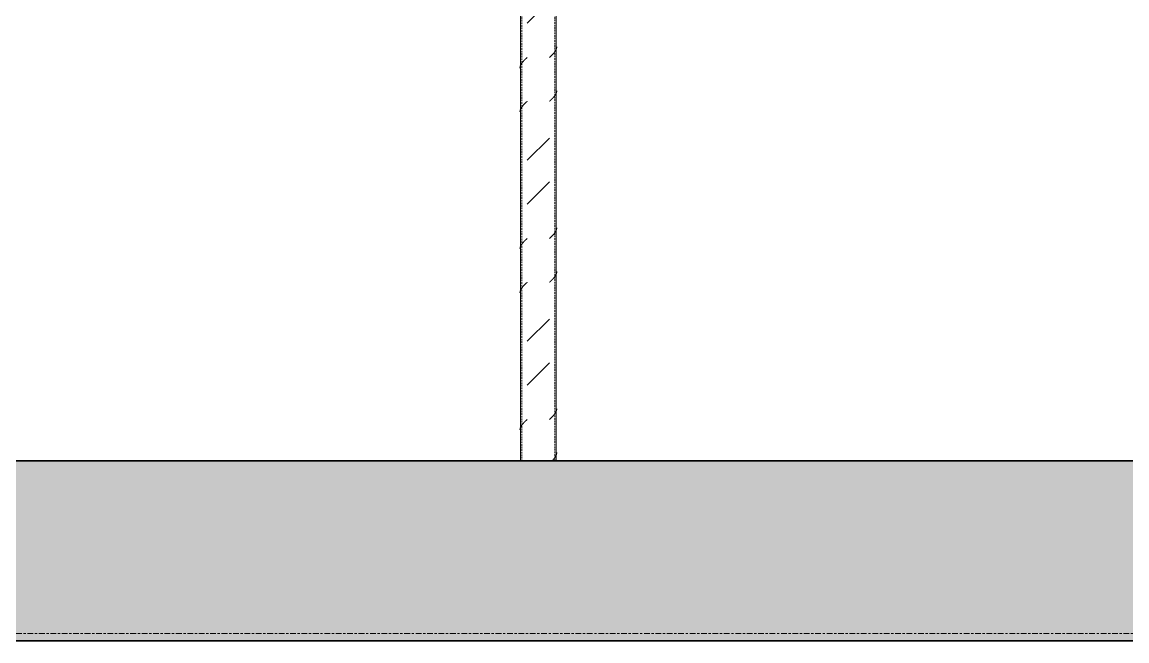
# Model space of a CAD drawing. Header units: centimetres. Extents: x -336 to 16318, y -437 to 1921.
# Drawn here: x 1644.8 to 1952.1, y 44 to 215.9 of the extents above; entities that cross this region are included whole.
import ezdxf

# ---------------------------------------------------------------- set-up
doc = ezdxf.new("R2010")
doc.units = ezdxf.units.CM
doc.linetypes.add('Centre', pattern=[3.175, 0.635, -0.475, 1.59, -0.475])
doc.linetypes.add('Hidden', pattern=[0.714375, 0.47625, -0.238125])
for name, color, linetype, lineweight in [('A-FLOR', 7, 'Continuous', 9), ('A-FLOR-LEVL', 7, 'Continuous', 9), ('A-FLOR-PATT', 7, 'Continuous', 35), ('S-COLS', 7, 'Continuous', 9)]:
    doc.layers.add(name, color=color, linetype=linetype, lineweight=lineweight)

# ---------------------------------------------------------------- blocks, each defined once
blk = doc.blocks.new('PQ_RVR_EST-01_ZZ_ZZ_MO_T_A_rvt-1-Section 6')
at = {"layer": 'A-FLOR-PATT', "lineweight": 9, "true_color": 0x9a9a9a}
h = blk.add_hatch(color=253, dxfattribs=at)
h.paths.add_polyline_path([(5847.05, 44), (5883.73, 44), (5883.73, 94), (3167.55, 94), (3167.55, 89.8), (3171.87, 89.8), (3171.87, 88.8), (3172, 88.8), (3172, 87.8), (3170.5, 87.8), (3170.5, 87.3), (3172, 87.3), (3172, 78.3), (3168.8, 78.3), (3168.8, 68.3), (3173, 68.3), (3172.94, 67.3), (3163, 67.3), (3163.07, 68.3), (3167.21, 68.3), (3167.21, 78.3), (3082.8, 78.3), (3082.8, 68.3), (3087, 68.3), (3086.94, 67.3), (3077, 67.3), (3077.07, 68.3), (3081.21, 68.3), (3081.21, 78.3), (3078, 78.3), (3078, 87.3), (3079.5, 87.3), (3079.44, 87.8), (3078, 87.8), (3078, 88.8), (3078.14, 88.8), (3078.26, 89.8), (3082.45, 89.8), (3082.45, 94), (249.08, 94), (249.08, 44), (5836.92, 44)])
h.paths.add_polyline_path([(3183.32, 67.3), (3179.1, 67.3), (3179.17, 68.3), (3183.31, 68.31), (3183.31, 78.3), (3181.6, 78.3), (3181.6, 87.8), (3181.9, 87.8), (3181.9, 88.8), (3186.3, 88.8), (3186.3, 87.8), (3186.6, 87.8), (3186.6, 83.3), (3242.4, 83.3), (3242.4, 87.8), (3242.7, 87.8), (3242.7, 88.8), (3247.1, 88.8), (3247.1, 87.8), (3247.4, 87.8), (3247.4, 78.3), (3245.7, 78.3), (3245.7, 68.3), (3249.9, 68.3), (3249.84, 67.3), (3239.9, 67.3), (3239.97, 68.3), (3244.11, 68.31), (3244.11, 78.3), (3184.9, 78.3), (3184.9, 68.3), (3189.1, 68.3), (3189.04, 67.3), (3183.53, 67.3)])
h.paths.add_polyline_path([(3091.68, 86.3), (3164, 86.3), (3164, 87.3), (3165.5, 87.3), (3165.5, 87.8), (3164, 87.82), (3164, 88.8), (3161.94, 88.8), (3162.06, 89.8), (3166.25, 89.8), (3166.25, 94), (3083.75, 94), (3083.75, 89.8), (3088.07, 89.8), (3087.95, 88.8), (3086, 88.8), (3086, 87.8), (3084.5, 87.8), (3084.5, 87.3), (3086, 87.3), (3086, 86.3)])
at = {"layer": 'A-FLOR', "lineweight": 35}
for p, q in [((2833.07, 94), (701.16, 94)), ((249.08, 44), (5836.92, 44))]:
    blk.add_line(p, q, dxfattribs=at)
blk = doc.blocks.new('FP_7-Section 6')
at = {"layer": 'S-COLS'}
blk.add_line((1793.41, 94), (1793.41, 375.86), dxfattribs=at)
at = {"layer": 'S-COLS', "color": 9, "true_color": 0xc0c0c0}
for p, q in [((1793.52, 208.97), (1793.53, 209.02)), ((1793.52, 208.93), (1793.52, 208.97)), ((1793.53, 209.02), (1793.53, 209.07)), ((1791.51, 206.12), (1791.56, 206.17)), ((1791.56, 206.17), (1791.61, 206.22)), ((1791.61, 206.22), (1791.66, 206.26)), ((1791.66, 206.26), (1791.71, 206.31)), ((1791.71, 206.31), (1791.76, 206.36)), ((1791.76, 206.36), (1791.81, 206.4)), ((1791.81, 206.4), (1791.85, 206.45)), ((1791.85, 206.45), (1791.9, 206.5)), ((1791.9, 206.5), (1791.95, 206.54)), ((1791.95, 206.54), (1792, 206.59)), ((1792, 206.59), (1792.05, 206.64)), ((1792.05, 206.64), (1792.1, 206.68)), ((1792.1, 206.68), (1792.14, 206.73)), ((1792.14, 206.73), (1792.19, 206.78)), ((1792.19, 206.78), (1792.24, 206.82)), ((1792.24, 206.82), (1792.28, 206.87)), ((1792.28, 206.87), (1792.33, 206.92)), ((1792.33, 206.92), (1792.37, 206.96)), ((1792.37, 206.96), (1792.42, 207.01)), ((1792.42, 207.01), (1792.46, 207.06)), ((1792.46, 207.06), (1792.51, 207.1)), ((1792.51, 207.1), (1792.55, 207.15)), ((1792.55, 207.15), (1792.59, 207.2)), ((1792.59, 207.2), (1792.63, 207.24)), ((1792.63, 207.24), (1792.67, 207.29)), ((1792.67, 207.29), (1792.71, 207.34)), ((1792.71, 207.34), (1792.75, 207.38)), ((1792.75, 207.38), (1792.79, 207.43)), ((1792.79, 207.43), (1792.83, 207.48)), ((1792.83, 207.48), (1792.87, 207.52)), ((1792.87, 207.52), (1792.9, 207.57)), ((1792.9, 207.57), (1792.94, 207.62)), ((1792.94, 207.62), (1792.97, 207.67)), ((1792.97, 207.67), (1793.01, 207.71)), ((1793.01, 207.71), (1793.04, 207.76)), ((1793.04, 207.76), (1793.07, 207.81)), ((1793.07, 207.81), (1793.1, 207.85)), ((1793.1, 207.85), (1793.13, 207.9)), ((1793.13, 207.9), (1793.16, 207.95)), ((1793.16, 207.95), (1793.19, 207.99)), ((1793.19, 207.99), (1793.22, 208.04)), ((1793.22, 208.04), (1793.24, 208.09)), ((1793.24, 208.09), (1793.27, 208.13)), ((1793.27, 208.13), (1793.29, 208.18)), ((1793.29, 208.18), (1793.31, 208.23)), ((1793.31, 208.23), (1793.34, 208.27)), ((1793.34, 208.27), (1793.36, 208.32)), ((1793.36, 208.32), (1793.38, 208.37)), ((1793.38, 208.37), (1793.39, 208.41)), ((1793.39, 208.41), (1793.41, 208.46)), ((1793.41, 208.46), (1793.43, 208.51)), ((1793.43, 208.51), (1793.44, 208.55)), ((1793.44, 208.55), (1793.46, 208.6)), ((1793.46, 208.6), (1793.47, 208.65)), ((1793.47, 208.65), (1793.48, 208.69)), ((1793.48, 208.69), (1793.49, 208.74)), ((1793.49, 208.74), (1793.5, 208.79)), ((1793.5, 208.79), (1793.51, 208.83)), ((1793.51, 208.83), (1793.52, 208.88)), ((1793.52, 208.88), (1793.52, 208.93)), ((1793.51, 196.64), (1793.52, 196.69)), ((1793.52, 196.78), (1793.53, 196.83)), ((1793.52, 196.74), (1793.52, 196.78)), ((1793.52, 196.69), (1793.52, 196.74)), ((1793.53, 196.83), (1793.53, 196.88)), ((1791.51, 193.93), (1791.56, 193.98)), ((1791.56, 193.98), (1791.61, 194.03)), ((1791.61, 194.03), (1791.66, 194.07)), ((1791.66, 194.07), (1791.71, 194.12)), ((1791.71, 194.12), (1791.76, 194.17)), ((1791.76, 194.17), (1791.81, 194.21)), ((1791.81, 194.21), (1791.85, 194.26)), ((1791.85, 194.26), (1791.9, 194.31)), ((1791.9, 194.31), (1791.95, 194.35)), ((1791.95, 194.35), (1792, 194.4)), ((1792, 194.4), (1792.05, 194.45)), ((1792.05, 194.45), (1792.1, 194.49)), ((1792.1, 194.49), (1792.14, 194.54)), ((1792.14, 194.54), (1792.19, 194.59)), ((1792.19, 194.59), (1792.24, 194.63)), ((1792.24, 194.63), (1792.28, 194.68)), ((1792.28, 194.68), (1792.33, 194.73)), ((1792.33, 194.73), (1792.37, 194.77)), ((1792.37, 194.77), (1792.42, 194.82)), ((1792.42, 194.82), (1792.46, 194.87)), ((1792.46, 194.87), (1792.51, 194.91)), ((1792.51, 194.91), (1792.55, 194.96)), ((1792.55, 194.96), (1792.59, 195.01)), ((1792.59, 195.01), (1792.63, 195.05)), ((1792.63, 195.05), (1792.67, 195.1)), ((1792.67, 195.1), (1792.71, 195.15)), ((1792.71, 195.15), (1792.75, 195.2)), ((1792.75, 195.2), (1792.79, 195.24)), ((1792.79, 195.24), (1792.83, 195.29)), ((1792.83, 195.29), (1792.87, 195.34)), ((1792.87, 195.34), (1792.9, 195.38)), ((1792.9, 195.38), (1792.94, 195.43)), ((1792.94, 195.43), (1792.97, 195.48)), ((1792.97, 195.48), (1793.01, 195.52)), ((1793.01, 195.52), (1793.04, 195.57)), ((1793.04, 195.57), (1793.07, 195.62)), ((1793.07, 195.62), (1793.1, 195.66)), ((1793.1, 195.66), (1793.13, 195.71)), ((1793.13, 195.71), (1793.16, 195.76)), ((1793.16, 195.76), (1793.19, 195.8)), ((1793.19, 195.8), (1793.22, 195.85)), ((1793.22, 195.85), (1793.24, 195.9)), ((1793.24, 195.9), (1793.27, 195.94)), ((1793.27, 195.94), (1793.29, 195.99)), ((1793.29, 195.99), (1793.31, 196.04)), ((1793.31, 196.04), (1793.34, 196.08)), ((1793.34, 196.08), (1793.36, 196.13)), ((1793.36, 196.13), (1793.38, 196.18)), ((1793.38, 196.18), (1793.39, 196.22)), ((1793.39, 196.22), (1793.41, 196.27)), ((1793.41, 196.27), (1793.43, 196.32)), ((1793.43, 196.32), (1793.44, 196.36)), ((1793.44, 196.36), (1793.46, 196.41)), ((1793.46, 196.41), (1793.47, 196.46)), ((1793.47, 196.46), (1793.48, 196.5)), ((1793.48, 196.5), (1793.49, 196.55)), ((1793.49, 196.55), (1793.5, 196.6)), ((1793.5, 196.6), (1793.51, 196.64)), ((1792.37, 156.67), (1792.42, 156.72)), ((1792.42, 156.72), (1792.46, 156.77)), ((1792.46, 156.77), (1792.51, 156.81)), ((1792.51, 156.81), (1792.55, 156.86)), ((1792.55, 156.86), (1792.59, 156.91)), ((1792.59, 156.91), (1792.63, 156.95)), ((1792.63, 156.95), (1792.67, 157)), ((1792.67, 157), (1792.71, 157.05)), ((1792.71, 157.05), (1792.75, 157.1)), ((1792.75, 157.1), (1792.79, 157.14)), ((1792.79, 157.14), (1792.83, 157.19)), ((1792.83, 157.19), (1792.87, 157.24)), ((1792.87, 157.24), (1792.9, 157.28)), ((1792.9, 157.28), (1792.94, 157.33)), ((1792.94, 157.33), (1792.97, 157.38)), ((1792.97, 157.38), (1793.01, 157.42)), ((1793.01, 157.42), (1793.04, 157.47)), ((1793.04, 157.47), (1793.07, 157.52)), ((1793.07, 157.52), (1793.1, 157.56)), ((1793.1, 157.56), (1793.13, 157.61)), ((1793.13, 157.61), (1793.16, 157.66)), ((1793.16, 157.66), (1793.19, 157.7)), ((1793.19, 157.7), (1793.22, 157.75)), ((1793.22, 157.75), (1793.24, 157.8)), ((1793.24, 157.8), (1793.27, 157.84)), ((1793.27, 157.84), (1793.29, 157.89)), ((1793.29, 157.89), (1793.31, 157.94)), ((1793.31, 157.94), (1793.34, 157.98)), ((1793.34, 157.98), (1793.36, 158.03)), ((1793.36, 158.03), (1793.38, 158.08)), ((1793.38, 158.08), (1793.39, 158.12)), ((1793.39, 158.12), (1793.41, 158.17)), ((1793.41, 158.17), (1793.43, 158.22)), ((1793.43, 158.22), (1793.44, 158.26)), ((1793.44, 158.26), (1793.46, 158.31)), ((1793.46, 158.31), (1793.47, 158.36)), ((1793.47, 158.36), (1793.48, 158.4)), ((1793.48, 158.4), (1793.49, 158.45)), ((1793.49, 158.45), (1793.5, 158.5)), ((1793.5, 158.5), (1793.51, 158.54)), ((1793.51, 158.54), (1793.52, 158.59)), ((1793.52, 158.68), (1793.53, 158.73)), ((1793.52, 158.64), (1793.52, 158.68)), ((1793.52, 158.59), (1793.52, 158.64)), ((1793.53, 158.73), (1793.53, 158.78)), ((1791.51, 155.83), (1791.56, 155.88)), ((1791.56, 155.88), (1791.61, 155.93)), ((1791.61, 155.93), (1791.66, 155.97)), ((1791.66, 155.97), (1791.71, 156.02)), ((1791.71, 156.02), (1791.76, 156.07)), ((1791.76, 156.07), (1791.81, 156.11)), ((1791.81, 156.11), (1791.85, 156.16)), ((1791.85, 156.16), (1791.9, 156.21)), ((1791.9, 156.21), (1791.95, 156.25)), ((1791.95, 156.25), (1792, 156.3)), ((1792, 156.3), (1792.05, 156.35)), ((1792.05, 156.35), (1792.1, 156.39)), ((1792.1, 156.39), (1792.14, 156.44)), ((1792.14, 156.44), (1792.19, 156.49)), ((1792.19, 156.49), (1792.24, 156.53)), ((1792.24, 156.53), (1792.28, 156.58)), ((1792.28, 156.58), (1792.33, 156.63)), ((1792.33, 156.63), (1792.37, 156.67)), ((1792.28, 144.39), (1792.33, 144.44)), ((1792.33, 144.44), (1792.37, 144.48)), ((1792.37, 144.48), (1792.42, 144.53)), ((1792.42, 144.53), (1792.46, 144.58)), ((1792.46, 144.58), (1792.51, 144.63)), ((1792.51, 144.63), (1792.55, 144.67)), ((1792.55, 144.67), (1792.59, 144.72)), ((1792.59, 144.72), (1792.63, 144.77)), ((1792.63, 144.77), (1792.67, 144.81)), ((1792.67, 144.81), (1792.71, 144.86)), ((1792.71, 144.86), (1792.75, 144.91)), ((1792.75, 144.91), (1792.79, 144.95)), ((1792.79, 144.95), (1792.83, 145)), ((1792.83, 145), (1792.87, 145.05)), ((1792.87, 145.05), (1792.9, 145.09)), ((1792.9, 145.09), (1792.94, 145.14)), ((1792.94, 145.14), (1792.97, 145.19)), ((1792.97, 145.19), (1793.01, 145.23)), ((1793.01, 145.23), (1793.04, 145.28)), ((1793.04, 145.28), (1793.07, 145.33)), ((1793.07, 145.33), (1793.1, 145.37)), ((1793.1, 145.37), (1793.13, 145.42)), ((1793.13, 145.42), (1793.16, 145.47)), ((1793.16, 145.47), (1793.19, 145.51)), ((1793.19, 145.51), (1793.22, 145.56)), ((1793.22, 145.56), (1793.24, 145.61)), ((1793.24, 145.61), (1793.27, 145.65)), ((1793.27, 145.65), (1793.29, 145.7)), ((1793.29, 145.7), (1793.31, 145.75)), ((1793.31, 145.75), (1793.34, 145.79)), ((1793.34, 145.79), (1793.36, 145.84)), ((1793.36, 145.84), (1793.38, 145.89)), ((1793.38, 145.89), (1793.39, 145.93)), ((1793.39, 145.93), (1793.41, 145.98)), ((1793.41, 145.98), (1793.43, 146.03)), ((1793.43, 146.03), (1793.44, 146.07)), ((1793.44, 146.07), (1793.46, 146.12)), ((1793.46, 146.12), (1793.47, 146.17)), ((1793.47, 146.17), (1793.48, 146.21)), ((1793.48, 146.21), (1793.49, 146.26)), ((1793.49, 146.26), (1793.5, 146.31)), ((1793.5, 146.31), (1793.51, 146.36)), ((1793.51, 146.36), (1793.52, 146.4)), ((1793.52, 146.5), (1793.53, 146.54)), ((1793.52, 146.45), (1793.52, 146.5)), ((1793.52, 146.4), (1793.52, 146.45)), ((1793.53, 146.54), (1793.53, 146.59)), ((1791.51, 143.64), (1791.56, 143.69)), ((1791.56, 143.69), (1791.61, 143.74)), ((1791.61, 143.74), (1791.66, 143.78)), ((1791.66, 143.78), (1791.71, 143.83)), ((1791.71, 143.83), (1791.76, 143.88)), ((1791.76, 143.88), (1791.81, 143.92)), ((1791.81, 143.92), (1791.85, 143.97)), ((1791.85, 143.97), (1791.9, 144.02)), ((1791.9, 144.02), (1791.95, 144.06)), ((1791.95, 144.06), (1792, 144.11)), ((1792, 144.11), (1792.05, 144.16)), ((1792.05, 144.16), (1792.1, 144.2)), ((1792.1, 144.2), (1792.14, 144.25)), ((1792.14, 144.25), (1792.19, 144.3)), ((1792.19, 144.3), (1792.24, 144.34)), ((1792.24, 144.34), (1792.28, 144.39)), ((1793.24, 107.51), (1793.27, 107.55)), ((1793.27, 107.55), (1793.29, 107.6)), ((1793.29, 107.6), (1793.31, 107.65)), ((1793.31, 107.65), (1793.34, 107.69)), ((1793.34, 107.69), (1793.36, 107.74)), ((1793.36, 107.74), (1793.38, 107.79)), ((1793.38, 107.79), (1793.39, 107.83)), ((1793.39, 107.83), (1793.41, 107.88)), ((1793.41, 107.88), (1793.43, 107.93)), ((1793.43, 107.93), (1793.44, 107.97)), ((1793.44, 107.97), (1793.46, 108.02)), ((1793.46, 108.02), (1793.47, 108.07)), ((1793.47, 108.07), (1793.48, 108.11)), ((1793.48, 108.11), (1793.49, 108.16)), ((1793.49, 108.16), (1793.5, 108.21)), ((1793.5, 108.21), (1793.51, 108.26)), ((1793.51, 108.26), (1793.52, 108.3)), ((1793.52, 108.4), (1793.53, 108.44)), ((1793.52, 108.35), (1793.52, 108.4)), ((1793.52, 108.3), (1793.52, 108.35)), ((1793.53, 108.44), (1793.53, 108.49)), ((1791.51, 105.54), (1791.56, 105.59)), ((1791.56, 105.59), (1791.61, 105.64)), ((1791.61, 105.64), (1791.66, 105.68)), ((1791.66, 105.68), (1791.71, 105.73)), ((1791.71, 105.73), (1791.76, 105.78)), ((1791.76, 105.78), (1791.81, 105.82)), ((1791.81, 105.82), (1791.85, 105.87)), ((1791.85, 105.87), (1791.9, 105.92)), ((1791.9, 105.92), (1791.95, 105.96)), ((1791.95, 105.96), (1792, 106.01)), ((1792, 106.01), (1792.05, 106.06)), ((1792.05, 106.06), (1792.1, 106.1)), ((1792.1, 106.1), (1792.14, 106.15)), ((1792.14, 106.15), (1792.19, 106.2)), ((1792.19, 106.2), (1792.24, 106.24)), ((1792.24, 106.24), (1792.28, 106.29)), ((1792.28, 106.29), (1792.33, 106.34)), ((1792.33, 106.34), (1792.37, 106.38)), ((1792.37, 106.38), (1792.42, 106.43)), ((1792.42, 106.43), (1792.46, 106.48)), ((1792.46, 106.48), (1792.51, 106.53)), ((1792.51, 106.53), (1792.55, 106.57)), ((1792.55, 106.57), (1792.59, 106.62)), ((1792.59, 106.62), (1792.63, 106.67)), ((1792.63, 106.67), (1792.67, 106.71)), ((1792.67, 106.71), (1792.71, 106.76)), ((1792.71, 106.76), (1792.75, 106.81)), ((1792.75, 106.81), (1792.79, 106.85)), ((1792.79, 106.85), (1792.83, 106.9)), ((1792.83, 106.9), (1792.87, 106.95)), ((1792.87, 106.95), (1792.9, 106.99)), ((1792.9, 106.99), (1792.94, 107.04)), ((1792.94, 107.04), (1792.97, 107.09)), ((1792.97, 107.09), (1793.01, 107.13)), ((1793.01, 107.13), (1793.04, 107.18)), ((1793.04, 107.18), (1793.07, 107.23)), ((1793.07, 107.23), (1793.1, 107.27)), ((1793.1, 107.27), (1793.13, 107.32)), ((1793.13, 107.32), (1793.16, 107.37)), ((1793.16, 107.37), (1793.19, 107.41)), ((1793.19, 107.41), (1793.22, 107.46)), ((1793.22, 107.46), (1793.24, 107.51)), ((1793.19, 95.22), (1793.21, 95.27)), ((1793.21, 95.27), (1793.24, 95.31)), ((1793.24, 95.31), (1793.27, 95.36)), ((1793.27, 95.36), (1793.29, 95.41)), ((1793.29, 95.41), (1793.31, 95.45)), ((1793.31, 95.45), (1793.33, 95.5)), ((1793.33, 95.5), (1793.36, 95.55)), ((1793.36, 95.55), (1793.38, 95.6)), ((1793.38, 95.6), (1793.39, 95.64)), ((1793.39, 95.64), (1793.41, 95.69)), ((1793.41, 95.69), (1793.43, 95.74)), ((1793.43, 95.74), (1793.44, 95.78)), ((1793.44, 95.78), (1793.46, 95.83)), ((1793.46, 95.83), (1793.47, 95.88)), ((1793.47, 95.88), (1793.48, 95.92)), ((1793.48, 95.92), (1793.49, 95.97)), ((1793.49, 95.97), (1793.5, 96.02)), ((1793.5, 96.02), (1793.51, 96.06)), ((1793.51, 96.11), (1793.52, 96.16)), ((1793.51, 96.06), (1793.51, 96.11)), ((1793.52, 96.21), (1793.53, 96.25)), ((1793.52, 96.16), (1793.52, 96.21)), ((1793.53, 96.25), (1793.53, 96.3)), ((1792.18, 94), (1792.23, 94.05)), ((1792.23, 94.05), (1792.27, 94.09)), ((1792.27, 94.09), (1792.32, 94.14)), ((1792.32, 94.14), (1792.37, 94.19)), ((1792.37, 94.19), (1792.41, 94.23)), ((1792.41, 94.23), (1792.45, 94.28)), ((1792.45, 94.28), (1792.5, 94.33)), ((1792.5, 94.33), (1792.54, 94.38)), ((1792.54, 94.38), (1792.58, 94.42)), ((1792.58, 94.42), (1792.63, 94.47)), ((1792.63, 94.47), (1792.67, 94.52)), ((1792.67, 94.52), (1792.71, 94.56)), ((1792.71, 94.56), (1792.75, 94.61)), ((1792.75, 94.61), (1792.79, 94.66)), ((1792.79, 94.66), (1792.82, 94.7)), ((1792.82, 94.7), (1792.86, 94.75)), ((1792.86, 94.75), (1792.9, 94.8)), ((1792.9, 94.8), (1792.93, 94.84)), ((1792.93, 94.84), (1792.97, 94.89)), ((1792.97, 94.89), (1793, 94.94)), ((1793, 94.94), (1793.04, 94.99)), ((1793.04, 94.99), (1793.07, 95.03)), ((1793.07, 95.03), (1793.1, 95.08)), ((1793.1, 95.08), (1793.13, 95.13)), ((1793.13, 95.13), (1793.16, 95.17)), ((1793.16, 95.17), (1793.19, 95.22))]:
    blk.add_line(p, q, dxfattribs=at)
blk = doc.blocks.new('FP_8-Section 6')
at = {"layer": 'S-COLS'}
blk.add_line((1783.41, 375.86), (1783.41, 94), dxfattribs=at)
at = {"layer": 'S-COLS', "color": 9, "true_color": 0xc0c0c0}
for p, q in [((1785.02, 205.84), (1785.07, 205.89)), ((1785.07, 205.89), (1785.12, 205.94)), ((1785.12, 205.94), (1785.17, 205.98)), ((1785.17, 205.98), (1785.22, 206.03)), ((1785.22, 206.03), (1785.27, 206.08)), ((1785.27, 206.08), (1785.32, 206.12)), ((1783.3, 203.27), (1783.31, 203.32)), ((1783.3, 203.22), (1783.3, 203.27)), ((1783.3, 203.18), (1783.3, 203.22)), ((1783.31, 203.36), (1783.32, 203.41)), ((1783.31, 203.32), (1783.31, 203.36)), ((1783.32, 203.41), (1783.33, 203.46)), ((1783.33, 203.46), (1783.34, 203.5)), ((1783.34, 203.5), (1783.35, 203.55)), ((1783.35, 203.55), (1783.36, 203.6)), ((1783.36, 203.6), (1783.37, 203.64)), ((1783.37, 203.64), (1783.38, 203.69)), ((1783.38, 203.69), (1783.4, 203.74)), ((1783.4, 203.74), (1783.42, 203.78)), ((1783.42, 203.78), (1783.43, 203.83)), ((1783.43, 203.83), (1783.45, 203.88)), ((1783.45, 203.88), (1783.47, 203.92)), ((1783.47, 203.92), (1783.49, 203.97)), ((1783.49, 203.97), (1783.51, 204.02)), ((1783.51, 204.02), (1783.54, 204.06)), ((1783.54, 204.06), (1783.56, 204.11)), ((1783.56, 204.11), (1783.58, 204.16)), ((1783.58, 204.16), (1783.61, 204.21)), ((1783.61, 204.21), (1783.64, 204.25)), ((1783.64, 204.25), (1783.67, 204.3)), ((1783.67, 204.3), (1783.7, 204.35)), ((1783.7, 204.35), (1783.73, 204.39)), ((1783.73, 204.39), (1783.76, 204.44)), ((1783.76, 204.44), (1783.79, 204.49)), ((1783.79, 204.49), (1783.82, 204.53)), ((1783.82, 204.53), (1783.85, 204.58)), ((1783.85, 204.58), (1783.89, 204.63)), ((1783.89, 204.63), (1783.92, 204.67)), ((1783.92, 204.67), (1783.96, 204.72)), ((1783.96, 204.72), (1784, 204.77)), ((1784, 204.77), (1784.04, 204.81)), ((1784.04, 204.81), (1784.08, 204.86)), ((1784.08, 204.86), (1784.11, 204.91)), ((1784.11, 204.91), (1784.15, 204.95)), ((1784.15, 204.95), (1784.2, 205)), ((1784.2, 205), (1784.24, 205.05)), ((1784.24, 205.05), (1784.28, 205.09)), ((1784.28, 205.09), (1784.32, 205.14)), ((1784.32, 205.14), (1784.37, 205.19)), ((1784.37, 205.19), (1784.41, 205.23)), ((1784.41, 205.23), (1784.45, 205.28)), ((1784.45, 205.28), (1784.5, 205.33)), ((1784.5, 205.33), (1784.55, 205.37)), ((1784.55, 205.37), (1784.59, 205.42)), ((1784.59, 205.42), (1784.64, 205.47)), ((1784.64, 205.47), (1784.68, 205.51)), ((1784.68, 205.51), (1784.73, 205.56)), ((1784.73, 205.56), (1784.78, 205.61)), ((1784.78, 205.61), (1784.83, 205.65)), ((1784.83, 205.65), (1784.88, 205.7)), ((1784.88, 205.7), (1784.92, 205.75)), ((1784.92, 205.75), (1784.97, 205.79)), ((1784.97, 205.79), (1785.02, 205.84)), ((1784.92, 193.56), (1784.97, 193.61)), ((1784.97, 193.61), (1785.02, 193.65)), ((1785.02, 193.65), (1785.07, 193.7)), ((1785.07, 193.7), (1785.12, 193.75)), ((1785.12, 193.75), (1785.17, 193.79)), ((1785.17, 193.79), (1785.22, 193.84)), ((1785.22, 193.84), (1785.27, 193.89)), ((1785.27, 193.89), (1785.32, 193.93)), ((1783.3, 191.08), (1783.31, 191.13)), ((1783.3, 191.03), (1783.3, 191.08)), ((1783.3, 190.99), (1783.3, 191.03)), ((1783.31, 191.17), (1783.32, 191.22)), ((1783.31, 191.13), (1783.31, 191.17)), ((1783.32, 191.22), (1783.33, 191.27)), ((1783.33, 191.27), (1783.34, 191.31)), ((1783.34, 191.31), (1783.35, 191.36)), ((1783.35, 191.36), (1783.36, 191.41)), ((1783.36, 191.41), (1783.37, 191.45)), ((1783.37, 191.45), (1783.38, 191.5)), ((1783.38, 191.5), (1783.4, 191.55)), ((1783.4, 191.55), (1783.42, 191.59)), ((1783.42, 191.59), (1783.43, 191.64)), ((1783.43, 191.64), (1783.45, 191.69)), ((1783.45, 191.69), (1783.47, 191.74)), ((1783.47, 191.74), (1783.49, 191.78)), ((1783.49, 191.78), (1783.51, 191.83)), ((1783.51, 191.83), (1783.54, 191.88)), ((1783.54, 191.88), (1783.56, 191.92)), ((1783.56, 191.92), (1783.58, 191.97)), ((1783.58, 191.97), (1783.61, 192.02)), ((1783.61, 192.02), (1783.64, 192.06)), ((1783.64, 192.06), (1783.67, 192.11)), ((1783.67, 192.11), (1783.7, 192.16)), ((1783.7, 192.16), (1783.73, 192.2)), ((1783.73, 192.2), (1783.76, 192.25)), ((1783.76, 192.25), (1783.79, 192.3)), ((1783.79, 192.3), (1783.82, 192.34)), ((1783.82, 192.34), (1783.85, 192.39)), ((1783.85, 192.39), (1783.89, 192.44)), ((1783.89, 192.44), (1783.92, 192.48)), ((1783.92, 192.48), (1783.96, 192.53)), ((1783.96, 192.53), (1784, 192.58)), ((1784, 192.58), (1784.04, 192.62)), ((1784.04, 192.62), (1784.08, 192.67)), ((1784.08, 192.67), (1784.11, 192.72)), ((1784.11, 192.72), (1784.15, 192.76)), ((1784.15, 192.76), (1784.2, 192.81)), ((1784.2, 192.81), (1784.24, 192.86)), ((1784.24, 192.86), (1784.28, 192.9)), ((1784.28, 192.9), (1784.32, 192.95)), ((1784.32, 192.95), (1784.37, 193)), ((1784.37, 193), (1784.41, 193.04)), ((1784.41, 193.04), (1784.45, 193.09)), ((1784.45, 193.09), (1784.5, 193.14)), ((1784.5, 193.14), (1784.55, 193.18)), ((1784.55, 193.18), (1784.59, 193.23)), ((1784.59, 193.23), (1784.64, 193.28)), ((1784.64, 193.28), (1784.68, 193.32)), ((1784.68, 193.32), (1784.73, 193.37)), ((1784.73, 193.37), (1784.78, 193.42)), ((1784.78, 193.42), (1784.83, 193.47)), ((1784.83, 193.47), (1784.88, 193.51)), ((1784.88, 193.51), (1784.92, 193.56)), ((1783.45, 153.59), (1783.47, 153.64)), ((1783.47, 153.64), (1783.49, 153.68)), ((1783.49, 153.68), (1783.51, 153.73)), ((1783.51, 153.73), (1783.54, 153.78)), ((1783.54, 153.78), (1783.56, 153.82)), ((1783.56, 153.82), (1783.58, 153.87)), ((1783.58, 153.87), (1783.61, 153.92)), ((1783.61, 153.92), (1783.64, 153.96)), ((1783.64, 153.96), (1783.67, 154.01)), ((1783.67, 154.01), (1783.7, 154.06)), ((1783.7, 154.06), (1783.73, 154.1)), ((1783.73, 154.1), (1783.76, 154.15)), ((1783.76, 154.15), (1783.79, 154.2)), ((1783.79, 154.2), (1783.82, 154.24)), ((1783.82, 154.24), (1783.85, 154.29)), ((1783.85, 154.29), (1783.89, 154.34)), ((1783.89, 154.34), (1783.92, 154.38)), ((1783.92, 154.38), (1783.96, 154.43)), ((1783.96, 154.43), (1784, 154.48)), ((1784, 154.48), (1784.04, 154.52)), ((1784.04, 154.52), (1784.08, 154.57)), ((1784.08, 154.57), (1784.11, 154.62)), ((1784.11, 154.62), (1784.15, 154.66)), ((1784.15, 154.66), (1784.2, 154.71)), ((1784.2, 154.71), (1784.24, 154.76)), ((1784.24, 154.76), (1784.28, 154.8)), ((1784.28, 154.8), (1784.32, 154.85)), ((1784.32, 154.85), (1784.37, 154.9)), ((1784.37, 154.9), (1784.41, 154.94)), ((1784.41, 154.94), (1784.45, 154.99)), ((1784.45, 154.99), (1784.5, 155.04)), ((1784.5, 155.04), (1784.55, 155.08)), ((1784.55, 155.08), (1784.59, 155.13)), ((1784.59, 155.13), (1784.64, 155.18)), ((1784.64, 155.18), (1784.68, 155.22)), ((1784.68, 155.22), (1784.73, 155.27)), ((1784.73, 155.27), (1784.78, 155.32)), ((1784.78, 155.32), (1784.83, 155.37)), ((1784.83, 155.37), (1784.88, 155.41)), ((1784.88, 155.41), (1784.92, 155.46)), ((1784.92, 155.46), (1784.97, 155.51)), ((1784.97, 155.51), (1785.02, 155.55)), ((1785.02, 155.55), (1785.07, 155.6)), ((1785.07, 155.6), (1785.12, 155.65)), ((1785.12, 155.65), (1785.17, 155.69)), ((1785.17, 155.69), (1785.22, 155.74)), ((1785.22, 155.74), (1785.27, 155.79)), ((1785.27, 155.79), (1785.32, 155.83)), ((1783.3, 152.98), (1783.31, 153.03)), ((1783.3, 152.93), (1783.3, 152.98)), ((1783.3, 152.89), (1783.3, 152.93)), ((1783.31, 153.07), (1783.32, 153.12)), ((1783.31, 153.03), (1783.31, 153.07)), ((1783.32, 153.12), (1783.33, 153.17)), ((1783.33, 153.17), (1783.34, 153.21)), ((1783.34, 153.21), (1783.35, 153.26)), ((1783.35, 153.26), (1783.36, 153.31)), ((1783.36, 153.31), (1783.37, 153.35)), ((1783.37, 153.35), (1783.38, 153.4)), ((1783.38, 153.4), (1783.4, 153.45)), ((1783.4, 153.45), (1783.42, 153.49)), ((1783.42, 153.49), (1783.43, 153.54)), ((1783.43, 153.54), (1783.45, 153.59)), ((1783.42, 141.31), (1783.43, 141.35)), ((1783.43, 141.35), (1783.45, 141.4)), ((1783.45, 141.4), (1783.47, 141.45)), ((1783.47, 141.45), (1783.49, 141.49)), ((1783.49, 141.49), (1783.51, 141.54)), ((1783.51, 141.54), (1783.54, 141.59)), ((1783.54, 141.59), (1783.56, 141.63)), ((1783.56, 141.63), (1783.58, 141.68)), ((1783.58, 141.68), (1783.61, 141.73)), ((1783.61, 141.73), (1783.64, 141.77)), ((1783.64, 141.77), (1783.67, 141.82)), ((1783.67, 141.82), (1783.7, 141.87)), ((1783.7, 141.87), (1783.73, 141.91)), ((1783.73, 141.91), (1783.76, 141.96)), ((1783.76, 141.96), (1783.79, 142.01)), ((1783.79, 142.01), (1783.82, 142.05)), ((1783.82, 142.05), (1783.85, 142.1)), ((1783.85, 142.1), (1783.89, 142.15)), ((1783.89, 142.15), (1783.92, 142.19)), ((1783.92, 142.19), (1783.96, 142.24)), ((1783.96, 142.24), (1784, 142.29)), ((1784, 142.29), (1784.04, 142.33)), ((1784.04, 142.33), (1784.08, 142.38)), ((1784.08, 142.38), (1784.11, 142.43)), ((1784.11, 142.43), (1784.15, 142.47)), ((1784.15, 142.47), (1784.2, 142.52)), ((1784.2, 142.52), (1784.24, 142.57)), ((1784.24, 142.57), (1784.28, 142.61)), ((1784.28, 142.61), (1784.32, 142.66)), ((1784.32, 142.66), (1784.37, 142.71)), ((1784.37, 142.71), (1784.41, 142.75)), ((1784.41, 142.75), (1784.45, 142.8)), ((1784.45, 142.8), (1784.5, 142.85)), ((1784.5, 142.85), (1784.55, 142.9)), ((1784.55, 142.9), (1784.59, 142.94)), ((1784.59, 142.94), (1784.64, 142.99)), ((1784.64, 142.99), (1784.68, 143.04)), ((1784.68, 143.04), (1784.73, 143.08)), ((1784.73, 143.08), (1784.78, 143.13)), ((1784.78, 143.13), (1784.83, 143.18)), ((1784.83, 143.18), (1784.88, 143.22)), ((1784.88, 143.22), (1784.92, 143.27)), ((1784.92, 143.27), (1784.97, 143.32)), ((1784.97, 143.32), (1785.02, 143.36)), ((1785.02, 143.36), (1785.07, 143.41)), ((1785.07, 143.41), (1785.12, 143.46)), ((1785.12, 143.46), (1785.17, 143.5)), ((1785.17, 143.5), (1785.22, 143.55)), ((1785.22, 143.55), (1785.27, 143.6)), ((1785.27, 143.6), (1785.32, 143.64)), ((1783.3, 140.79), (1783.31, 140.84)), ((1783.3, 140.74), (1783.3, 140.79)), ((1783.3, 140.7), (1783.3, 140.74)), ((1783.31, 140.88), (1783.32, 140.93)), ((1783.31, 140.84), (1783.31, 140.88)), ((1783.32, 140.93), (1783.33, 140.98)), ((1783.33, 140.98), (1783.34, 141.02)), ((1783.34, 141.02), (1783.35, 141.07)), ((1783.35, 141.07), (1783.36, 141.12)), ((1783.36, 141.12), (1783.37, 141.17)), ((1783.37, 141.17), (1783.38, 141.21)), ((1783.38, 141.21), (1783.4, 141.26)), ((1783.4, 141.26), (1783.42, 141.31)), ((1784.24, 104.47), (1784.28, 104.51)), ((1784.28, 104.51), (1784.32, 104.56)), ((1784.32, 104.56), (1784.37, 104.61)), ((1784.37, 104.61), (1784.41, 104.65)), ((1784.41, 104.65), (1784.45, 104.7)), ((1784.45, 104.7), (1784.5, 104.75)), ((1784.5, 104.75), (1784.55, 104.8)), ((1784.55, 104.8), (1784.59, 104.84)), ((1784.59, 104.84), (1784.64, 104.89)), ((1784.64, 104.89), (1784.68, 104.94)), ((1784.68, 104.94), (1784.73, 104.98)), ((1784.73, 104.98), (1784.78, 105.03)), ((1784.78, 105.03), (1784.83, 105.08)), ((1784.83, 105.08), (1784.88, 105.12)), ((1784.88, 105.12), (1784.92, 105.17)), ((1784.92, 105.17), (1784.97, 105.22)), ((1784.97, 105.22), (1785.02, 105.26)), ((1785.02, 105.26), (1785.07, 105.31)), ((1785.07, 105.31), (1785.12, 105.36)), ((1785.12, 105.36), (1785.17, 105.4)), ((1785.17, 105.4), (1785.22, 105.45)), ((1785.22, 105.45), (1785.27, 105.5)), ((1785.27, 105.5), (1785.32, 105.54)), ((1783.3, 102.69), (1783.31, 102.74)), ((1783.3, 102.64), (1783.3, 102.69)), ((1783.3, 102.6), (1783.3, 102.64)), ((1783.31, 102.78), (1783.32, 102.83)), ((1783.31, 102.74), (1783.31, 102.78)), ((1783.32, 102.83), (1783.33, 102.88)), ((1783.33, 102.88), (1783.34, 102.92)), ((1783.34, 102.92), (1783.35, 102.97)), ((1783.35, 102.97), (1783.36, 103.02)), ((1783.36, 103.02), (1783.37, 103.07)), ((1783.37, 103.07), (1783.38, 103.11)), ((1783.38, 103.11), (1783.4, 103.16)), ((1783.4, 103.16), (1783.42, 103.21)), ((1783.42, 103.21), (1783.43, 103.25)), ((1783.43, 103.25), (1783.45, 103.3)), ((1783.45, 103.3), (1783.47, 103.35)), ((1783.47, 103.35), (1783.49, 103.39)), ((1783.49, 103.39), (1783.51, 103.44)), ((1783.51, 103.44), (1783.54, 103.49)), ((1783.54, 103.49), (1783.56, 103.53)), ((1783.56, 103.53), (1783.58, 103.58)), ((1783.58, 103.58), (1783.61, 103.63)), ((1783.61, 103.63), (1783.64, 103.67)), ((1783.64, 103.67), (1783.67, 103.72)), ((1783.67, 103.72), (1783.7, 103.77)), ((1783.7, 103.77), (1783.73, 103.81)), ((1783.73, 103.81), (1783.76, 103.86)), ((1783.76, 103.86), (1783.79, 103.91)), ((1783.79, 103.91), (1783.82, 103.95)), ((1783.82, 103.95), (1783.85, 104)), ((1783.85, 104), (1783.89, 104.05)), ((1783.89, 104.05), (1783.92, 104.09)), ((1783.92, 104.09), (1783.96, 104.14)), ((1783.96, 104.14), (1784, 104.19)), ((1784, 104.19), (1784.04, 104.23)), ((1784.04, 104.23), (1784.08, 104.28)), ((1784.08, 104.28), (1784.11, 104.33)), ((1784.11, 104.33), (1784.15, 104.37)), ((1784.15, 104.37), (1784.2, 104.42)), ((1784.2, 104.42), (1784.24, 104.47))]:
    blk.add_line(p, q, dxfattribs=at)
blk = doc.blocks.new('HSS Rectangular-Column - 100 x 100 mm-V6-Section 6')
at = {"layer": 'S-COLS', "true_color": 0xc0c0c0}
h = blk.add_hatch(dxfattribs=at)
h.set_pattern_fill('FP_3', color=9, style=0, pattern_type=2)
h.set_pattern_definition([(45, (4582.815, 712), (-25.1447, 25.1447), []), (45, (4582.815, 750.1), (-25.1447, 25.1447), [])])
h.paths.add_polyline_path([(1791.51, 94), (1791.51, 375.86), (1790.95, 375.81), (1790.85, 375.4), (1790.59, 375.07), (1790.09, 374.87), (1789.49, 374.86), (1786.48, 374.95), (1786.15, 375.22), (1785.97, 375.6), (1785.93, 375.86), (1785.32, 375.86), (1785.32, 94)])
h.paths.add_polyline_path([(1787.4, 375.36), (1789.91, 375.45), (1790.24, 375.72), (1790.24, 375.86), (1786.57, 375.86), (1786.9, 375.51), (1787.19, 375.38)])
at = {"layer": 'S-COLS', "linetype": 'Hidden'}
for p, q in [((1783.81, 375.86), (1783.81, 94)), ((1793.01, 94), (1793.01, 375.86))]:
    blk.add_line(p, q, dxfattribs=at)
at = {"layer": 'S-COLS'}
for name in ['FP_8-Section 6', 'FP_7-Section 6']:
    blk.add_blockref(name, (0, 0), dxfattribs=at)

msp = doc.modelspace()

# ---------------------------------------------------------------- hatches: boundary and pattern name
at = {"layer": 'A-FLOR-PATT', "lineweight": 9, "true_color": 0x9a9a9a}
h = msp.add_hatch(color=253, dxfattribs=at)
h.paths.add_polyline_path([(5896.037, 44), (5936.919, 44), (5936.919, 94), (5590.714, 94), (5590.714, 85.116), (5586.714, 85.116), (5586.714, 94), (3720.707, 94), (3720.707, 85.116), (3716.707, 85.116), (3716.707, 94), (3167.554, 94), (3167.554, 89.8), (3171.866, 89.766), (3171.866, 88.8), (3172.004, 88.8), (3172.004, 87.8), (3170.504, 87.8), (3170.504, 87.3), (3172.004, 87.3), (3172.004, 78.3), (3168.798, 78.3), (3168.798, 68.3), (3173.004, 68.3), (3172.942, 67.3), (3163.004, 67.3), (3163.066, 68.3), (3167.21, 68.3), (3167.21, 78.3), (3082.798, 78.3), (3082.798, 68.3), (3087.004, 68.3), (3086.942, 67.3), (3077.004, 67.3), (3077.066, 68.3), (3081.21, 68.3), (3081.21, 78.3), (3078.004, 78.3), (3078.004, 87.3), (3079.504, 87.3), (3079.438, 87.8), (3078.004, 87.8), (3078.004, 88.8), (3078.142, 88.8), (3078.256, 89.8), (3082.454, 89.8), (3082.454, 94), (2573.487, 94), (2573.487, 85.116), (2569.487, 85.116), (2569.487, 94), (270.769, 94), (270.769, 44), (5847.053, 44)])
h.paths.add_polyline_path([(3184.104, 67.3), (3179.104, 67.3), (3179.166, 68.3), (3183.31, 68.315), (3183.31, 78.3), (3181.604, 78.3), (3181.604, 87.8), (3181.904, 87.8), (3181.904, 88.8), (3186.304, 88.8), (3186.304, 87.8), (3186.604, 87.8), (3186.604, 83.3), (3242.404, 83.3), (3242.404, 87.8), (3242.704, 87.8), (3242.704, 88.8), (3247.104, 88.8), (3247.104, 87.8), (3247.404, 87.8), (3247.404, 78.3), (3245.698, 78.3), (3245.698, 68.3), (3249.904, 68.3), (3249.842, 67.3), (3239.904, 67.3), (3239.966, 68.3), (3244.11, 68.315), (3244.11, 78.3), (3184.898, 78.3), (3184.898, 68.3), (3189.104, 68.3), (3189.042, 67.3), (3184.116, 67.3)])
h.paths.add_polyline_path([(3086.004, 86.3), (3164.004, 86.3), (3164.004, 87.3), (3165.504, 87.3), (3165.504, 87.8), (3164.004, 87.818), (3164.004, 88.8), (3161.942, 88.8), (3162.056, 89.8), (3166.254, 89.8), (3166.254, 94), (3083.754, 94), (3083.754, 89.8), (3088.066, 89.8), (3087.952, 88.8), (3086.004, 88.8), (3086.004, 87.8), (3084.504, 87.8), (3084.504, 87.3), (3086.004, 87.3)])

# ---------------------------------------------------------------- linework, layer by layer
at = {"layer": 'A-FLOR', "lineweight": 35}
for p, q in [((2569.487, 94), (701.161, 94)), ((270.769, 44), (5836.919, 44))]:
    msp.add_line(p, q, dxfattribs=at)
at = {"layer": 'A-FLOR-LEVL', "color": 253, "linetype": 'Centre', "true_color": 0xaaaaaa}
for p, q in [((-335.96, 94), (6318.896, 94)), ((-335.96, 46.025), (6445.896, 46.025))]:
    msp.add_line(p, q, dxfattribs=at)

# ---------------------------------------------------------------- block references
at = {"lineweight": 5}
msp.add_blockref('PQ_RVR_EST-01_ZZ_ZZ_MO_T_A_rvt-1-Section 6', (0, 0), dxfattribs=at)
at = {"layer": 'S-COLS'}
msp.add_blockref('HSS Rectangular-Column - 100 x 100 mm-V6-Section 6', (0, 0), dxfattribs=at)

doc.saveas('drawing.dxf')
